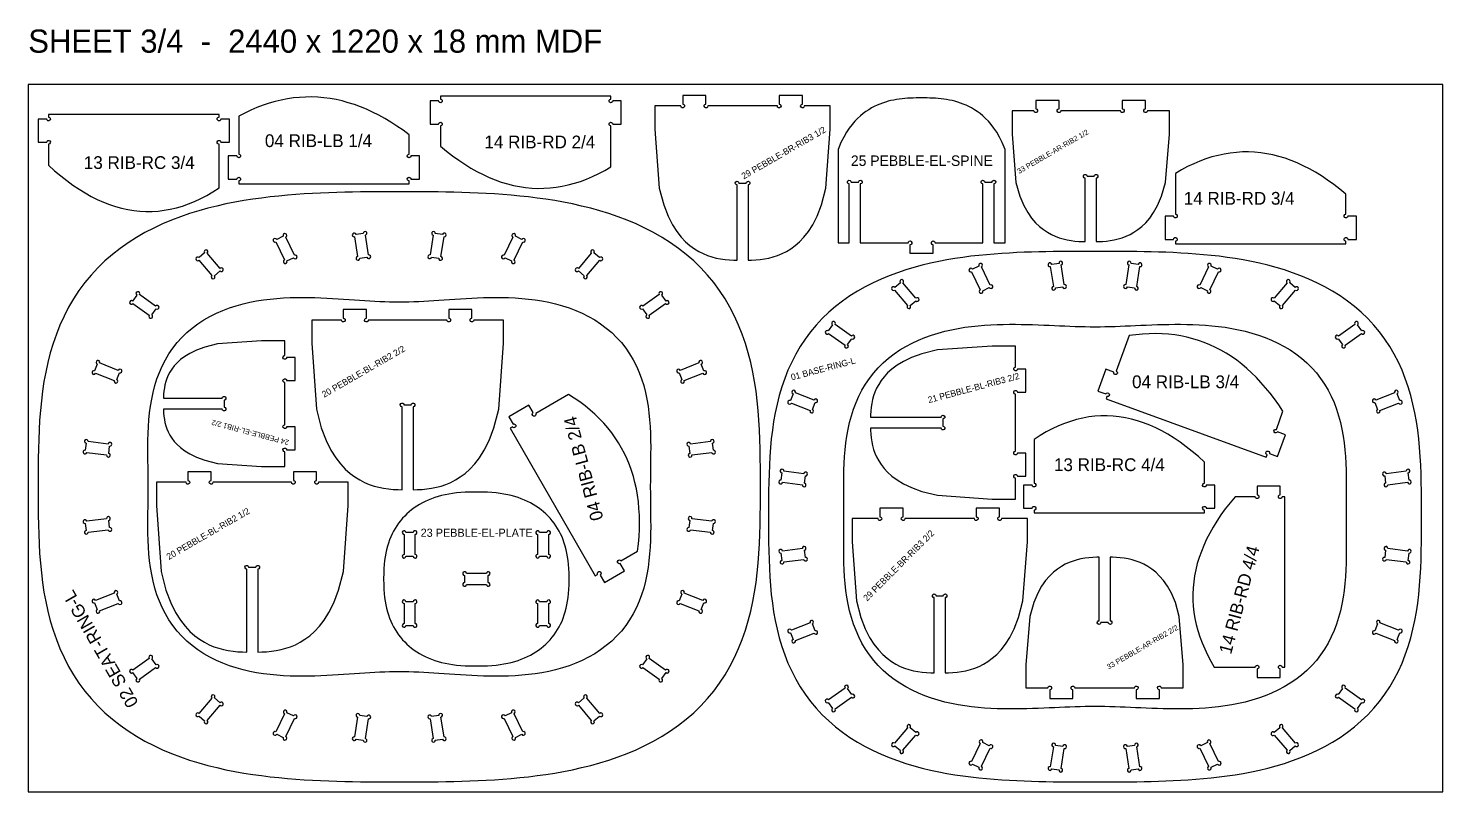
# Model space of a CAD drawing. Header units: millimetres. Extents: x 0 to 2440, y -4410 to 1317.
# Drawn here: x 0 to 2440, y -2940 to -1623 of the extents above; entities that cross this region are included whole.
import ezdxf
from ezdxf.enums import TextEntityAlignment as Align

# ---------------------------------------------------------------- set-up
doc = ezdxf.new("R2010")
doc.units = ezdxf.units.MM
for name, color, linetype in [('CUT', 1, 'Continuous'), ('ENGRAVE-LABEL', 3, 'Continuous'), ('REFERENCE-SHEET', 8, 'Continuous')]:
    doc.layers.add(name, color=color, linetype=linetype)

msp = doc.modelspace()

# ---------------------------------------------------------------- linework, layer by layer
at = {"layer": 'CUT'}
for points in [[(657, -1891), (657, -1886.2, -2.414214), (660.2, -1883), (675, -1883), (675, -1843), (660.2, -1843, -2.414214), (657, -1839.8), (657, -1806.6), (646.5, -1798.9), (636, -1791.6), (625.5, -1784.9), (615, -1778.6), (604.5, -1772.8), (594, -1767.5), (583.5, -1762.7), (573, -1758.4), (562.5, -1754.5), (552, -1751.2), (541.5, -1748.3), (531, -1746), (520.5, -1744.1), (510, -1742.7), (499.5, -1741.8), (489, -1741.4), (478.5, -1741.5), (468, -1742), (457.5, -1743.1), (447, -1744.6), (436.5, -1746.7), (426, -1749.2), (415.5, -1752.2), (405, -1755.7), (394.5, -1759.7), (384, -1764.1), (373.5, -1769.1), (363, -1774.6), (363, -1839.8, -2.414214), (359.8, -1843), (345, -1843), (345, -1883), (359.8, -1883, -2.414214), (363, -1886.2), (363, -1891)], [(711, -1740.2), (711, -1745, -2.414214), (707.8, -1748.2), (693, -1748.2), (693, -1788.2), (707.8, -1788.2, -2.414214), (711, -1791.4), (711, -1826.3), (721.5, -1834.9), (732, -1843), (742.5, -1850.5), (753, -1857.5), (763.5, -1864), (774, -1869.9), (784.5, -1875.3), (795, -1880.1), (805.5, -1884.3), (816, -1888.1), (826.5, -1891.3), (837, -1893.9), (847.5, -1896), (858, -1897.5), (868.5, -1898.5), (879, -1899), (889.5, -1898.9), (900, -1898.3), (910.5, -1897.1), (921, -1895.4), (931.5, -1893.1), (942, -1890.3), (952.5, -1887), (963, -1883.1), (973.5, -1878.6), (984, -1873.6), (994.5, -1868.1), (1005, -1862), (1005, -1791.4, -2.414214), (1008.2, -1788.2), (1023, -1788.2), (1023, -1748.2), (1008.2, -1748.2, -2.414214), (1005, -1745), (1005, -1740.2)], [(1335.4, -1738.9), (1295.4, -1738.9), (1295.4, -1753.7, -2.414214), (1292.2, -1756.9), (1172.3, -1756.9, -2.414214), (1169.1, -1753.7), (1169.1, -1738.9), (1129.1, -1738.9), (1129.1, -1753.7, -2.414214), (1125.9, -1756.9), (1081, -1756.9), (1081, -1796.9), (1088.6, -1898.5), (1096.1, -1927.4), (1103.7, -1947), (1111.2, -1961.9), (1118.8, -1973.6), (1126.4, -1983.3), (1133.9, -1991.2), (1141.5, -1997.8), (1149.1, -2003.3), (1156.6, -2007.9), (1164.2, -2011.7), (1171.7, -2014.8), (1179.3, -2017.3), (1186.9, -2019.2), (1194.4, -2020.7), (1202, -2021.8), (1209.6, -2022.5), (1217.1, -2022.9), (1222.7, -2023), (1222.7, -1893.2, -2.414214), (1225.9, -1890), (1238.5, -1890, -2.414214), (1241.7, -1893.2), (1241.7, -2023), (1247.4, -2022.9), (1254.9, -2022.5), (1262.5, -2021.8), (1270.1, -2020.7), (1277.6, -2019.2), (1285.2, -2017.3), (1292.7, -2014.8), (1300.3, -2011.7), (1307.9, -2007.9), (1315.4, -2003.3), (1323, -1997.8), (1330.6, -1991.2), (1338.1, -1983.3), (1345.7, -1973.6), (1353.2, -1961.9), (1360.8, -1947), (1368.4, -1927.4), (1375.9, -1898.5), (1383.5, -1796.9), (1383.5, -1756.9), (1338.6, -1756.9, -2.414214), (1335.4, -1753.7)], [(1517.8, -1993, -2.414214), (1521, -1996.2), (1521, -2011), (1561, -2011), (1561, -1996.2, -2.414214), (1564.2, -1993), (1646.7, -1993), (1646.7, -1891.4, -2.414214), (1649.9, -1888.2), (1662.5, -1888.2, -2.414214), (1665.7, -1891.4), (1665.7, -1993), (1685, -1993), (1685, -1831.8), (1680.2, -1820.2), (1675.4, -1810.6), (1670.6, -1802.3), (1665.8, -1795.2), (1661, -1788.9), (1656.2, -1783.3), (1651.4, -1778.4), (1646.6, -1774), (1641.8, -1770), (1637, -1766.4), (1632.2, -1763.3), (1627.4, -1760.4), (1622.6, -1757.9), (1617.8, -1755.6), (1613, -1753.5), (1608.2, -1751.8), (1603.4, -1750.2), (1598.6, -1748.8), (1593.8, -1747.6), (1589, -1746.6), (1584.2, -1745.7), (1579.4, -1745), (1574.6, -1744.4), (1569.8, -1743.9), (1565, -1743.6), (1560.2, -1743.3), (1555.4, -1743.2), (1550.6, -1743.1), (1545.8, -1743), (1541, -1743), (1536.2, -1743), (1531.4, -1743.1), (1526.6, -1743.2), (1521.8, -1743.3), (1517, -1743.6), (1512.2, -1743.9), (1507.4, -1744.4), (1502.6, -1745), (1497.8, -1745.7), (1493, -1746.6), (1488.2, -1747.6), (1483.4, -1748.8), (1478.6, -1750.2), (1473.8, -1751.8), (1469, -1753.5), (1464.2, -1755.6), (1459.4, -1757.9), (1454.6, -1760.4), (1449.8, -1763.3), (1445, -1766.4), (1440.2, -1770), (1435.4, -1774), (1430.6, -1778.4), (1425.8, -1783.3), (1421, -1788.9), (1416.2, -1795.2), (1411.4, -1802.3), (1406.6, -1810.6), (1401.8, -1820.2), (1397, -1831.8), (1397, -1993), (1416.3, -1993), (1416.3, -1891.4, -2.414214), (1419.5, -1888.2), (1432.1, -1888.2, -2.414214), (1435.3, -1891.4), (1435.3, -1993)], [(1927.3, -1747.3), (1887.3, -1747.3), (1887.3, -1762.1, -2.414214), (1884.1, -1765.3), (1781.3, -1765.3, -2.414214), (1778.1, -1762.1), (1778.1, -1747.3), (1738.1, -1747.3), (1738.1, -1762.1, -2.414214), (1734.9, -1765.3), (1697, -1765.3), (1697, -1805.3), (1703.8, -1888.7), (1710.6, -1912.5), (1717.4, -1928.6), (1724.1, -1940.8), (1730.9, -1950.5), (1737.7, -1958.4), (1744.5, -1964.9), (1751.3, -1970.3), (1758.1, -1974.9), (1764.9, -1978.6), (1771.6, -1981.8), (1778.4, -1984.3), (1785.2, -1986.3), (1792, -1987.9), (1798.8, -1989.1), (1805.6, -1990), (1812.4, -1990.6), (1819.1, -1990.9), (1823.2, -1991), (1823.2, -1881.4, -2.414214), (1826.4, -1878.2), (1839, -1878.2, -2.414214), (1842.2, -1881.4), (1842.2, -1991), (1846.3, -1990.9), (1853.1, -1990.6), (1859.8, -1990), (1866.6, -1989.1), (1873.4, -1987.9), (1880.2, -1986.3), (1887, -1984.3), (1893.8, -1981.8), (1900.6, -1978.6), (1907.3, -1974.9), (1914.1, -1970.3), (1920.9, -1964.9), (1927.7, -1958.4), (1934.5, -1950.5), (1941.3, -1940.8), (1948.1, -1928.6), (1954.8, -1912.5), (1961.6, -1888.7), (1968.4, -1805.3), (1968.4, -1765.3), (1930.5, -1765.3, -2.414214), (1927.3, -1762.1)], [(35, -1771.4), (35, -1776.2, -2.414214), (31.8, -1779.4), (17, -1779.4), (17, -1819.4), (31.8, -1819.4, -2.414214), (35, -1822.6), (35, -1859.1), (45.5, -1868.6), (56, -1877.4), (66.5, -1885.7), (77, -1893.4), (87.5, -1900.5), (98, -1907), (108.5, -1912.9), (119, -1918.2), (129.5, -1922.9), (140, -1927), (150.5, -1930.5), (161, -1933.4), (171.5, -1935.7), (182, -1937.4), (192.5, -1938.5), (203, -1939), (213.5, -1938.9), (224, -1938.2), (234.5, -1936.9), (245, -1935), (255.5, -1932.5), (266, -1929.5), (276.5, -1925.8), (287, -1921.5), (297.5, -1916.6), (308, -1911.1), (318.5, -1905), (329, -1898.4), (329, -1822.6, -2.414214), (332.2, -1819.4), (347, -1819.4), (347, -1779.4), (332.2, -1779.4, -2.414214), (329, -1776.2), (329, -1771.4)], [(2273, -1995), (2273, -1990.2, -2.414214), (2276.2, -1987), (2291, -1987), (2291, -1947), (2276.2, -1947, -2.414214), (2273, -1943.8), (2273, -1908.9), (2262.5, -1900.3), (2252, -1892.2), (2241.5, -1884.7), (2231, -1877.7), (2220.5, -1871.2), (2210, -1865.3), (2199.5, -1860), (2189, -1855.2), (2178.5, -1850.9), (2168, -1847.2), (2157.5, -1844), (2147, -1841.3), (2136.5, -1839.2), (2126, -1837.7), (2115.5, -1836.7), (2105, -1836.2), (2094.5, -1836.3), (2084, -1836.9), (2073.5, -1838.1), (2063, -1839.8), (2052.5, -1842.1), (2042, -1844.9), (2031.5, -1848.3), (2021, -1852.2), (2010.5, -1856.6), (2000, -1861.6), (1989.5, -1867.1), (1979, -1873.2), (1979, -1943.8, -2.414214), (1975.8, -1947), (1961, -1947), (1961, -1987), (1975.8, -1987, -2.414214), (1979, -1990.2), (1979, -1995)], [(584.2, -2017.5, 2.414214), (586.9, -2013.8), (581.5, -1979.6, 2.414214), (577.9, -1977), (565.4, -1978.9, 2.414214), (562.7, -1982.6), (568.1, -2016.8, 2.414214), (571.8, -2019.4)], [(708.2, -2019.4, 2.414214), (711.9, -2016.8), (717.3, -1982.6, 2.414214), (714.6, -1978.9), (702.1, -1977, 2.414214), (698.5, -1979.6), (693.1, -2013.8, 2.414214), (695.8, -2017.5)], [(457.6, -2018.7, 2.414214), (459.1, -2014.4), (444.1, -1983.2, 2.414214), (439.8, -1981.7), (428.5, -1987.2, 2.414214), (427, -1991.4), (441.9, -2022.6, 2.414214), (446.2, -2024.2)], [(833.8, -2024.2, 2.414214), (838.1, -2022.6), (853, -1991.4, 2.414214), (851.5, -1987.2), (840.2, -1981.7, 2.414214), (835.9, -1983.2), (820.9, -2014.4, 2.414214), (822.4, -2018.7)], [(330.8, -2041.6, 2.414214), (331.1, -2037.1), (308.7, -2010.8, 2.414214), (304.2, -2010.4), (294.6, -2018.6, 2.414214), (294.2, -2023.1), (316.7, -2049.5, 2.414214), (321.2, -2049.8)], [(958.8, -2049.8, 2.414214), (963.3, -2049.5), (985.8, -2023.1, 2.414214), (985.4, -2018.6), (975.8, -2010.4, 2.414214), (971.3, -2010.8), (948.9, -2037.1, 2.414214), (949.2, -2041.6)], [(1784.4, -2068.9, 2.414214), (1787.1, -2065.2), (1781.7, -2031, 2.414214), (1778.1, -2028.4), (1765.6, -2030.3, 2.414214), (1762.9, -2034), (1768.3, -2068.2, 2.414214), (1772, -2070.8)], [(1908.4, -2070.8, 2.414214), (1912.1, -2068.2), (1917.5, -2034, 2.414214), (1914.8, -2030.3), (1902.3, -2028.4, 2.414214), (1898.7, -2031), (1893.3, -2065.2, 2.414214), (1896, -2068.9)], [(1657.8, -2070.1, 2.414214), (1659.3, -2065.8), (1644.3, -2034.6, 2.414214), (1640, -2033.1), (1628.7, -2038.6, 2.414214), (1627.2, -2042.8), (1642.1, -2074, 2.414214), (1646.4, -2075.6)], [(2034, -2075.6, 2.414214), (2038.3, -2074), (2053.2, -2042.8, 2.414214), (2051.7, -2038.6), (2040.4, -2033.1, 2.414214), (2036.1, -2034.6), (2021.1, -2065.8, 2.414214), (2022.6, -2070.1)], [(1531, -2093, 2.414214), (1531.3, -2088.5), (1508.9, -2062.2, 2.414214), (1504.4, -2061.8), (1494.8, -2070, 2.414214), (1494.4, -2074.5), (1516.9, -2100.9, 2.414214), (1521.4, -2101.2)], [(2159, -2101.2, 2.414214), (2163.5, -2100.9), (2186, -2074.5, 2.414214), (2185.6, -2070), (2176, -2061.8, 2.414214), (2171.5, -2062.2), (2149.1, -2088.5, 2.414214), (2149.4, -2093)], [(220.5, -2107, 2.414214), (219.7, -2102.5), (191.6, -2082.4, 2.414214), (187.1, -2083.2), (179.8, -2093.4, 2.414214), (180.5, -2097.9), (208.7, -2118, 2.414214), (213.2, -2117.2)], [(1066.8, -2117.2, 2.414214), (1071.3, -2118), (1099.5, -2097.9, 2.414214), (1100.2, -2093.4), (1092.9, -2083.2, 2.414214), (1088.4, -2082.4), (1060.3, -2102.5, 2.414214), (1059.5, -2107)], [(765.3, -2108.2), (725.3, -2108.2), (725.3, -2123, -2.414214), (722.1, -2126.2), (586.6, -2126.2, -2.414214), (583.4, -2123), (583.4, -2108.2), (543.4, -2108.2), (543.4, -2123, -2.414214), (540.2, -2126.2), (489, -2126.2), (489, -2166.2), (497.3, -2279.8), (505.5, -2312.2), (513.8, -2334.1), (522.1, -2350.6), (530.3, -2363.8), (538.6, -2374.6), (546.9, -2383.4), (555.1, -2390.8), (563.4, -2397), (571.7, -2402.1), (580, -2406.4), (588.2, -2409.8), (596.5, -2412.6), (604.8, -2414.8), (613, -2416.4), (621.3, -2417.6), (629.6, -2418.4), (637.8, -2418.8), (644.9, -2419), (644.9, -2275.9, -2.414214), (648.1, -2272.7), (660.7, -2272.7, -2.414214), (663.9, -2275.9), (663.9, -2419), (670.9, -2418.8), (679.2, -2418.4), (687.4, -2417.6), (695.7, -2416.4), (704, -2414.8), (712.3, -2412.6), (720.5, -2409.8), (728.8, -2406.4), (737.1, -2402.1), (745.3, -2397), (753.6, -2390.8), (761.9, -2383.4), (770.1, -2374.6), (778.4, -2363.8), (786.7, -2350.6), (794.9, -2334.1), (803.2, -2312.2), (811.5, -2279.8), (819.7, -2166.2), (819.7, -2126.2), (768.5, -2126.2, -2.414214), (765.3, -2123)], [(1420.7, -2158.4, 2.414214), (1419.9, -2153.9), (1391.8, -2133.8, 2.414214), (1387.3, -2134.6), (1380, -2144.8, 2.414214), (1380.7, -2149.3), (1408.9, -2169.4, 2.414214), (1413.4, -2168.6)], [(2267, -2168.6, 2.414214), (2271.5, -2169.4), (2299.7, -2149.3, 2.414214), (2300.4, -2144.8), (2293.1, -2134.6, 2.414214), (2288.6, -2133.8), (2260.5, -2153.9, 2.414214), (2259.7, -2158.4)], [(460.5, -2350.2), (460.5, -2310.2), (445.7, -2310.2, -2.414214), (442.5, -2307), (442.5, -2234, -2.414214), (445.7, -2230.8), (460.5, -2230.8), (460.5, -2190.8), (445.7, -2190.8, -2.414214), (442.5, -2187.6), (442.5, -2162), (402.5, -2162), (326.3, -2167.4), (304.6, -2172.8), (289.9, -2178.2), (278.8, -2183.7), (270, -2189.1), (262.7, -2194.5), (256.8, -2199.9), (251.8, -2205.4), (247.7, -2210.8), (244.2, -2216.2), (241.4, -2221.6), (239.1, -2227.1), (237.2, -2232.5), (235.8, -2237.9), (234.7, -2243.4), (233.9, -2248.8), (233.3, -2254.2), (233, -2259.6), (233, -2261), (334.5, -2261, -2.414214), (337.7, -2264.2), (337.7, -2276.8, -2.414214), (334.5, -2280), (233, -2280), (233, -2281.3), (233.3, -2286.8), (233.9, -2292.2), (234.7, -2297.6), (235.8, -2303), (237.2, -2308.5), (239.1, -2313.9), (241.4, -2319.3), (244.2, -2324.7), (247.7, -2330.2), (251.8, -2335.6), (256.8, -2341), (262.7, -2346.4), (270, -2351.9), (278.8, -2357.3), (289.9, -2362.7), (304.6, -2368.1), (326.3, -2373.6), (402.5, -2379), (442.5, -2379), (442.5, -2353.4, -2.414214), (445.7, -2350.2)], [(1721, -2395.7), (1721, -2355.7), (1706.2, -2355.7, -2.414214), (1703, -2352.5), (1703, -2253.9, -2.414214), (1706.2, -2250.7), (1721, -2250.7), (1721, -2210.7), (1706.2, -2210.7, -2.414214), (1703, -2207.5), (1703, -2171.4), (1663, -2171.4), (1568.6, -2177.9), (1541.7, -2184.5), (1523.5, -2191.1), (1509.7, -2197.7), (1498.8, -2204.3), (1489.9, -2210.9), (1482.5, -2217.5), (1476.3, -2224.1), (1471.2, -2230.7), (1467, -2237.3), (1463.4, -2243.9), (1460.6, -2250.4), (1458.3, -2257), (1456.5, -2263.6), (1455.1, -2270.2), (1454.1, -2276.8), (1453.5, -2283.4), (1453.1, -2290), (1453, -2293.7), (1574.7, -2293.7, -2.414214), (1577.9, -2296.9), (1577.9, -2309.5, -2.414214), (1574.7, -2312.7), (1453, -2312.7), (1453.1, -2316.4), (1453.5, -2322.9), (1454.1, -2329.5), (1455.1, -2336.1), (1456.5, -2342.7), (1458.3, -2349.3), (1460.6, -2355.9), (1463.4, -2362.5), (1467, -2369.1), (1471.2, -2375.7), (1476.3, -2382.3), (1482.5, -2388.9), (1489.9, -2395.5), (1498.8, -2402), (1509.7, -2408.6), (1523.5, -2415.2), (1541.7, -2421.8), (1568.6, -2428.4), (1663, -2435), (1703, -2435), (1703, -2398.9, -2.414214), (1706.2, -2395.7)], [(2135.4, -2363), (2137.1, -2358.5, -2.414214), (2141.2, -2356.6), (2155.1, -2361.6), (2168.8, -2324.1), (2154.9, -2319, -2.414214), (2153, -2314.9), (2164.3, -2283.7), (2157.1, -2272.8), (2149.7, -2262.4), (2142.2, -2252.5), (2134.4, -2243), (2126.5, -2234), (2118.5, -2225.4), (2110.3, -2217.3), (2101.9, -2209.6), (2093.3, -2202.5), (2084.6, -2195.7), (2075.7, -2189.4), (2066.6, -2183.6), (2057.4, -2178.3), (2048, -2173.4), (2038.5, -2168.9), (2028.7, -2165), (2018.9, -2161.4), (2008.8, -2158.4), (1998.6, -2155.8), (1988.2, -2153.6), (1977.6, -2152), (1966.9, -2150.7), (1956, -2150), (1944.9, -2149.7), (1933.7, -2149.8), (1922.3, -2150.4), (1910.7, -2151.5), (1899, -2153), (1876.7, -2214.3, -2.414214), (1872.6, -2216.2), (1858.7, -2211.2), (1845, -2248.8), (1858.9, -2253.8, -2.414214), (1860.8, -2257.9), (1859.2, -2262.4)], [(157.1, -2217.1, 2.414214), (155.3, -2213), (123.1, -2200.3, 2.414214), (119, -2202.1), (114.4, -2213.8, 2.414214), (116.2, -2218), (148.4, -2230.7, 2.414214), (152.5, -2228.9)], [(1127.5, -2228.9, 2.414214), (1131.6, -2230.7), (1163.8, -2218, 2.414214), (1165.6, -2213.8), (1161, -2202.1, 2.414214), (1156.9, -2200.3), (1124.7, -2213, 2.414214), (1122.9, -2217.1)], [(978.1, -2567.4), (982.2, -2565, -2.414214), (986.6, -2566.2), (994, -2579), (1028.6, -2559), (1021.2, -2546.2, -2.414214), (1022.4, -2541.8), (1051.2, -2525.2), (1052.6, -2512.2), (1053.6, -2499.5), (1054.2, -2487.1), (1054.4, -2474.8), (1054.2, -2462.8), (1053.5, -2451.1), (1052.4, -2439.6), (1050.9, -2428.4), (1049, -2417.3), (1046.6, -2406.6), (1043.9, -2396.1), (1040.7, -2385.8), (1037, -2375.8), (1033, -2366), (1028.5, -2356.4), (1023.6, -2347.1), (1018.3, -2338.1), (1012.6, -2329.3), (1006.4, -2320.7), (999.8, -2312.4), (992.8, -2304.3), (985.4, -2296.5), (977.5, -2288.9), (969.3, -2281.5), (960.6, -2274.4), (951.4, -2267.6), (941.9, -2260.9), (931.9, -2254.6), (875.4, -2287.2, -2.414214), (871, -2286), (863.6, -2273.2), (829, -2293.2), (836.4, -2306, -2.414214), (835.2, -2310.4), (831.1, -2312.8)], [(1357.3, -2268.5, 2.414214), (1355.5, -2264.4), (1323.3, -2251.7, 2.414214), (1319.2, -2253.5), (1314.6, -2265.2, 2.414214), (1316.4, -2269.4), (1348.6, -2282.1, 2.414214), (1352.7, -2280.3)], [(2327.7, -2280.3, 2.414214), (2331.8, -2282.1), (2364, -2269.4, 2.414214), (2365.8, -2265.2), (2361.2, -2253.5, 2.414214), (2357.1, -2251.7), (2324.9, -2264.4, 2.414214), (2323.1, -2268.5)], [(2029, -2459), (2029, -2454.2, -2.414214), (2032.2, -2451), (2047, -2451), (2047, -2411), (2032.2, -2411, -2.414214), (2029, -2407.8), (2029, -2371.3), (2018.5, -2361.9), (2008, -2353), (1997.5, -2344.7), (1987, -2337), (1976.5, -2329.9), (1966, -2323.4), (1955.5, -2317.5), (1945, -2312.2), (1934.5, -2307.5), (1924, -2303.4), (1913.5, -2299.9), (1903, -2297), (1892.5, -2294.7), (1882, -2293), (1871.5, -2291.9), (1861, -2291.4), (1850.5, -2291.5), (1840, -2292.2), (1829.5, -2293.5), (1819, -2295.4), (1808.5, -2297.9), (1798, -2301), (1787.5, -2304.6), (1777, -2308.9), (1766.5, -2313.8), (1756, -2319.3), (1745.5, -2325.4), (1735, -2332.1), (1735, -2407.8, -2.414214), (1731.8, -2411), (1717, -2411), (1717, -2451), (1731.8, -2451, -2.414214), (1735, -2454.2), (1735, -2459)], [(140.3, -2343.7, 2.414214), (137.6, -2340.1), (103.2, -2335.8, 2.414214), (99.7, -2338.5), (98.1, -2351, 2.414214), (100.8, -2354.6), (135.1, -2359, 2.414214), (138.7, -2356.2)], [(1141.3, -2356.2, 2.414214), (1144.9, -2359), (1179.2, -2354.6, 2.414214), (1181.9, -2351), (1180.3, -2338.5, 2.414214), (1176.8, -2335.8), (1142.4, -2340.1, 2.414214), (1139.7, -2343.7)], [(497.3, -2388.2), (457.3, -2388.2), (457.3, -2403, -2.414214), (454.1, -2406.2), (318.6, -2406.2, -2.414214), (315.4, -2403), (315.4, -2388.2), (275.4, -2388.2), (275.4, -2403, -2.414214), (272.2, -2406.2), (221, -2406.2), (221, -2446.2), (229.3, -2559.8), (237.5, -2592.2), (245.8, -2614.1), (254.1, -2630.6), (262.3, -2643.8), (270.6, -2654.6), (278.9, -2663.4), (287.1, -2670.8), (295.4, -2677), (303.7, -2682.1), (312, -2686.4), (320.2, -2689.8), (328.5, -2692.6), (336.8, -2694.8), (345, -2696.4), (353.3, -2697.6), (361.6, -2698.4), (369.8, -2698.8), (376.9, -2699), (376.9, -2555.9, -2.414214), (380.1, -2552.7), (392.7, -2552.7, -2.414214), (395.9, -2555.9), (395.9, -2699), (402.9, -2698.8), (411.2, -2698.4), (419.4, -2697.6), (427.7, -2696.4), (436, -2694.8), (444.3, -2692.6), (452.5, -2689.8), (460.8, -2686.4), (469.1, -2682.1), (477.3, -2677), (485.6, -2670.8), (493.9, -2663.4), (502.1, -2654.6), (510.4, -2643.8), (518.7, -2630.6), (526.9, -2614.1), (535.2, -2592.2), (543.5, -2559.8), (551.7, -2446.2), (551.7, -2406.2), (500.5, -2406.2, -2.414214), (497.3, -2403)], [(1340.5, -2395.1, 2.414214), (1337.8, -2391.5), (1303.4, -2387.2, 2.414214), (1299.9, -2389.9), (1298.3, -2402.4, 2.414214), (1301, -2406), (1335.3, -2410.4, 2.414214), (1338.9, -2407.6)], [(2341.5, -2407.6, 2.414214), (2345.1, -2410.4), (2379.4, -2406, 2.414214), (2382.1, -2402.4), (2380.5, -2389.9, 2.414214), (2377, -2387.2), (2342.6, -2391.5, 2.414214), (2339.9, -2395.1)], [(2167.8, -2431), (2163, -2431, -2.414214), (2159.8, -2427.8), (2159.8, -2413), (2119.8, -2413), (2119.8, -2427.8, -2.414214), (2116.6, -2431), (2081.7, -2431), (2073.1, -2441.5), (2065, -2452), (2057.5, -2462.5), (2050.5, -2473), (2044, -2483.5), (2038.1, -2494), (2032.7, -2504.5), (2027.9, -2515), (2023.7, -2525.5), (2019.9, -2536), (2016.7, -2546.5), (2014.1, -2557), (2012, -2567.5), (2010.5, -2578), (2009.5, -2588.5), (2009, -2599), (2009.1, -2609.5), (2009.7, -2620), (2010.9, -2630.5), (2012.6, -2641), (2014.9, -2651.5), (2017.7, -2662), (2021, -2672.5), (2024.9, -2683), (2029.4, -2693.5), (2034.4, -2704), (2039.9, -2714.5), (2046, -2725), (2116.6, -2725, -2.414214), (2119.8, -2728.2), (2119.8, -2743), (2159.8, -2743), (2159.8, -2728.2, -2.414214), (2163, -2725), (2167.8, -2725)], [(1675.4, -2450.9), (1635.4, -2450.9), (1635.4, -2465.7, -2.414214), (1632.2, -2468.9), (1512.3, -2468.9, -2.414214), (1509.1, -2465.7), (1509.1, -2450.9), (1469.1, -2450.9), (1469.1, -2465.7, -2.414214), (1465.9, -2468.9), (1421, -2468.9), (1421, -2508.9), (1428.6, -2610.5), (1436.1, -2639.4), (1443.7, -2659), (1451.2, -2673.9), (1458.8, -2685.6), (1466.4, -2695.3), (1473.9, -2703.2), (1481.5, -2709.8), (1489.1, -2715.3), (1496.6, -2719.9), (1504.2, -2723.7), (1511.7, -2726.8), (1519.3, -2729.3), (1526.9, -2731.2), (1534.4, -2732.7), (1542, -2733.8), (1549.6, -2734.5), (1557.1, -2734.9), (1562.7, -2735), (1562.7, -2605.2, -2.414214), (1565.9, -2602), (1578.5, -2602, -2.414214), (1581.7, -2605.2), (1581.7, -2735), (1587.4, -2734.9), (1594.9, -2734.5), (1602.5, -2733.8), (1610.1, -2732.7), (1617.6, -2731.2), (1625.2, -2729.3), (1632.7, -2726.8), (1640.3, -2723.7), (1647.9, -2719.9), (1655.4, -2715.3), (1663, -2709.8), (1670.6, -2703.2), (1678.1, -2695.3), (1685.7, -2685.6), (1693.2, -2673.9), (1700.8, -2659), (1708.4, -2639.4), (1715.9, -2610.5), (1723.5, -2508.9), (1723.5, -2468.9), (1678.6, -2468.9, -2.414214), (1675.4, -2465.7)], [(138.7, -2471.8, 2.414214), (135.1, -2469), (100.8, -2473.4, 2.414214), (98.1, -2477), (99.7, -2489.5, 2.414214), (103.2, -2492.2), (137.6, -2487.9, 2.414214), (140.3, -2484.3)], [(1139.7, -2484.3, 2.414214), (1142.4, -2487.9), (1176.8, -2492.2, 2.414214), (1180.3, -2489.5), (1181.9, -2477, 2.414214), (1179.2, -2473.4), (1144.9, -2469, 2.414214), (1141.3, -2471.8)], [(651.5, -2492.8, 2.414214), (648.3, -2496), (648.3, -2530.6, 2.414214), (651.5, -2533.8), (664.1, -2533.8, 2.414214), (667.3, -2530.6), (667.3, -2496, 2.414214), (664.1, -2492.8)], [(881.9, -2492.8, 2.414214), (878.7, -2496), (878.7, -2530.6, 2.414214), (881.9, -2533.8), (894.5, -2533.8, 2.414214), (897.7, -2530.6), (897.7, -2496, 2.414214), (894.5, -2492.8)], [(1338.9, -2523.2, 2.414214), (1335.3, -2520.4), (1301, -2524.8, 2.414214), (1298.3, -2528.4), (1299.9, -2540.9, 2.414214), (1303.4, -2543.6), (1337.8, -2539.3, 2.414214), (1340.5, -2535.7)], [(1762.1, -2779), (1802.1, -2779), (1802.1, -2764.2, -2.414214), (1805.3, -2761), (1908.1, -2761, -2.414214), (1911.3, -2764.2), (1911.3, -2779), (1951.3, -2779), (1951.3, -2764.2, -2.414214), (1954.5, -2761), (1992.4, -2761), (1992.4, -2721), (1985.6, -2637.5), (1978.8, -2613.7), (1972.1, -2597.6), (1965.3, -2585.5), (1958.5, -2575.8), (1951.7, -2567.9), (1944.9, -2561.4), (1938.1, -2555.9), (1931.3, -2551.4), (1924.6, -2547.6), (1917.8, -2544.5), (1911, -2542), (1904.2, -2539.9), (1897.4, -2538.3), (1890.6, -2537.1), (1883.8, -2536.3), (1877.1, -2535.7), (1870.3, -2535.4), (1866.2, -2535.3), (1866.2, -2644.9, -2.414214), (1863, -2648.1), (1850.4, -2648.1, -2.414214), (1847.2, -2644.9), (1847.2, -2535.3), (1843.1, -2535.4), (1836.4, -2535.7), (1829.6, -2536.3), (1822.8, -2537.1), (1816, -2538.3), (1809.2, -2539.9), (1802.4, -2542), (1795.6, -2544.5), (1788.9, -2547.6), (1782.1, -2551.4), (1775.3, -2555.9), (1768.5, -2561.4), (1761.7, -2567.9), (1754.9, -2575.8), (1748.1, -2585.5), (1741.4, -2597.6), (1734.6, -2613.7), (1727.8, -2637.5), (1721, -2721), (1721, -2761), (1758.9, -2761, -2.414214), (1762.1, -2764.2)], [(2339.9, -2535.7, 2.414214), (2342.6, -2539.3), (2377, -2543.6, 2.414214), (2380.5, -2540.9), (2382.1, -2528.4, 2.414214), (2379.4, -2524.8), (2345.1, -2520.4, 2.414214), (2341.5, -2523.2)], [(793.5, -2566.7, 2.414214), (790.3, -2563.5), (755.7, -2563.5, 2.414214), (752.5, -2566.7), (752.5, -2579.3, 2.414214), (755.7, -2582.5), (790.3, -2582.5, 2.414214), (793.5, -2579.3)], [(152.5, -2599.1, 2.414214), (148.4, -2597.3), (116.2, -2610, 2.414214), (114.4, -2614.2), (119, -2625.9, 2.414214), (123.1, -2627.7), (155.3, -2615, 2.414214), (157.1, -2610.9)], [(651.5, -2612.2, 2.414214), (648.3, -2615.4), (648.3, -2650, 2.414214), (651.5, -2653.2), (664.1, -2653.2, 2.414214), (667.3, -2650), (667.3, -2615.4, 2.414214), (664.1, -2612.2)], [(881.9, -2612.2, 2.414214), (878.7, -2615.4), (878.7, -2650, 2.414214), (881.9, -2653.2), (894.5, -2653.2, 2.414214), (897.7, -2650), (897.7, -2615.4, 2.414214), (894.5, -2612.2)], [(1122.9, -2610.9, 2.414214), (1124.7, -2615), (1156.9, -2627.7, 2.414214), (1161, -2625.9), (1165.6, -2614.2, 2.414214), (1163.8, -2610), (1131.6, -2597.3, 2.414214), (1127.5, -2599.1)], [(1352.7, -2650.5, 2.414214), (1348.6, -2648.7), (1316.4, -2661.4, 2.414214), (1314.6, -2665.6), (1319.2, -2677.3, 2.414214), (1323.3, -2679.1), (1355.5, -2666.4, 2.414214), (1357.3, -2662.3)], [(2323.1, -2662.3, 2.414214), (2324.9, -2666.4), (2357.1, -2679.1, 2.414214), (2361.2, -2677.3), (2365.8, -2665.6, 2.414214), (2364, -2661.4), (2331.8, -2648.7, 2.414214), (2327.7, -2650.5)], [(213.2, -2710.8, 2.414214), (208.7, -2710), (180.5, -2730.1, 2.414214), (179.8, -2734.6), (187.1, -2744.8, 2.414214), (191.6, -2745.6), (219.7, -2725.5, 2.414214), (220.5, -2721)], [(1059.5, -2721, 2.414214), (1060.3, -2725.5), (1088.4, -2745.6, 2.414214), (1092.9, -2744.8), (1100.2, -2734.6, 2.414214), (1099.5, -2730.1), (1071.3, -2710, 2.414214), (1066.8, -2710.8)], [(1413.4, -2762.2, 2.414214), (1408.9, -2761.4), (1380.7, -2781.5, 2.414214), (1380, -2786), (1387.3, -2796.2, 2.414214), (1391.8, -2797), (1419.9, -2776.9, 2.414214), (1420.7, -2772.4)], [(2259.7, -2772.4, 2.414214), (2260.5, -2776.9), (2288.6, -2797, 2.414214), (2293.1, -2796.2), (2300.4, -2786, 2.414214), (2299.7, -2781.5), (2271.5, -2761.4, 2.414214), (2267, -2762.2)], [(321.2, -2778.2, 2.414214), (316.7, -2778.5), (294.2, -2804.9, 2.414214), (294.6, -2809.4), (304.2, -2817.6, 2.414214), (308.7, -2817.2), (331.1, -2790.9, 2.414214), (330.8, -2786.4)], [(949.2, -2786.4, 2.414214), (948.9, -2790.9), (971.3, -2817.2, 2.414214), (975.8, -2817.6), (985.4, -2809.4, 2.414214), (985.8, -2804.9), (963.3, -2778.5, 2.414214), (958.8, -2778.2)], [(446.2, -2803.8, 2.414214), (441.9, -2805.4), (427, -2836.6, 2.414214), (428.5, -2840.8), (439.8, -2846.3, 2.414214), (444.1, -2844.8), (459.1, -2813.6, 2.414214), (457.6, -2809.3)], [(571.8, -2808.6, 2.414214), (568.1, -2811.2), (562.7, -2845.4, 2.414214), (565.4, -2849.1), (577.9, -2851, 2.414214), (581.5, -2848.4), (586.9, -2814.2, 2.414214), (584.2, -2810.5)], [(695.8, -2810.5, 2.414214), (693.1, -2814.2), (698.5, -2848.4, 2.414214), (702.1, -2851), (714.6, -2849.1, 2.414214), (717.3, -2845.4), (711.9, -2811.2, 2.414214), (708.2, -2808.6)], [(822.4, -2809.3, 2.414214), (820.9, -2813.6), (835.9, -2844.8, 2.414214), (840.2, -2846.3), (851.5, -2840.8, 2.414214), (853, -2836.6), (838.1, -2805.4, 2.414214), (833.8, -2803.8)], [(1521.4, -2829.6, 2.414214), (1516.9, -2829.9), (1494.4, -2856.3, 2.414214), (1494.8, -2860.8), (1504.4, -2869, 2.414214), (1508.9, -2868.6), (1531.3, -2842.3, 2.414214), (1531, -2837.8)], [(2149.4, -2837.8, 2.414214), (2149.1, -2842.3), (2171.5, -2868.6, 2.414214), (2176, -2869), (2185.6, -2860.8, 2.414214), (2186, -2856.3), (2163.5, -2829.9, 2.414214), (2159, -2829.6)], [(1646.4, -2855.2, 2.414214), (1642.1, -2856.8), (1627.2, -2888, 2.414214), (1628.7, -2892.2), (1640, -2897.7, 2.414214), (1644.3, -2896.2), (1659.3, -2865, 2.414214), (1657.8, -2860.7)], [(2022.6, -2860.7, 2.414214), (2021.1, -2865), (2036.1, -2896.2, 2.414214), (2040.4, -2897.7), (2051.7, -2892.2, 2.414214), (2053.2, -2888), (2038.3, -2856.8, 2.414214), (2034, -2855.2)], [(1772, -2860, 2.414214), (1768.3, -2862.6), (1762.9, -2896.8, 2.414214), (1765.6, -2900.5), (1778.1, -2902.4, 2.414214), (1781.7, -2899.8), (1787.1, -2865.6, 2.414214), (1784.4, -2861.9)], [(1896, -2861.9, 2.414214), (1893.3, -2865.6), (1898.7, -2899.8, 2.414214), (1902.3, -2902.4), (1914.8, -2900.5, 2.414214), (1917.5, -2896.8), (1912.1, -2862.6, 2.414214), (1908.4, -2860)]]:
    msp.add_lwpolyline(points, format="xyb", close=True, dxfattribs=at)
for points in [[(1263, -2414), (1263, -2397.7), (1262.9, -2381.4), (1262.8, -2365), (1262.5, -2348.6), (1262, -2332.1), (1261.3, -2315.6), (1260.4, -2299), (1259.1, -2282.4), (1257.4, -2265.8), (1255.4, -2249.1), (1252.9, -2232.5), (1249.8, -2215.9), (1246.2, -2199.3), (1242, -2182.9), (1237.2, -2166.6), (1231.6, -2150.6), (1225.3, -2134.8), (1218.3, -2119.3), (1210.5, -2104.2), (1201.9, -2089.6), (1192.6, -2075.4), (1182.5, -2061.7), (1171.6, -2048.6), (1160.1, -2036.1), (1147.9, -2024.3), (1135, -2013.1), (1121.6, -2002.6), (1107.8, -1992.8), (1093.4, -1983.7), (1078.7, -1975.3), (1063.7, -1967.5), (1048.4, -1960.4), (1033, -1953.9), (1017.4, -1947.9), (1001.7, -1942.6), (986, -1937.7), (970.3, -1933.4), (954.6, -1929.5), (939, -1926), (923.5, -1922.9), (908.1, -1920.2), (892.8, -1917.8), (877.7, -1915.7), (862.7, -1913.9), (847.8, -1912.3), (833.1, -1910.9), (818.6, -1909.7), (804.2, -1908.7), (789.9, -1907.9), (775.8, -1907.2), (761.8, -1906.6), (747.9, -1906.2), (734.2, -1905.8), (720.5, -1905.5), (707, -1905.3), (693.5, -1905.2), (680.1, -1905.1), (666.7, -1905), (653.3, -1905), (640, -1905), (626.7, -1905), (613.3, -1905), (599.9, -1905.1), (586.5, -1905.2), (573, -1905.3), (559.5, -1905.5), (545.8, -1905.8), (532.1, -1906.2), (518.2, -1906.6), (504.2, -1907.2), (490.1, -1907.9), (475.8, -1908.7), (461.4, -1909.7), (446.9, -1910.9), (432.2, -1912.3), (417.3, -1913.9), (402.3, -1915.7), (387.2, -1917.8), (371.9, -1920.2), (356.5, -1922.9), (341, -1926), (325.4, -1929.5), (309.7, -1933.4), (294, -1937.7), (278.3, -1942.6), (262.6, -1947.9), (247, -1953.9), (231.6, -1960.4), (216.3, -1967.5), (201.3, -1975.3), (186.6, -1983.7), (172.2, -1992.8), (158.4, -2002.6), (145, -2013.1), (132.1, -2024.3), (119.9, -2036.1), (108.4, -2048.6), (97.5, -2061.7), (87.4, -2075.4), (78.1, -2089.6), (69.5, -2104.2), (61.7, -2119.3), (54.7, -2134.8), (48.4, -2150.6), (42.8, -2166.6), (38, -2182.9), (33.8, -2199.3), (30.2, -2215.9), (27.1, -2232.5), (24.6, -2249.1), (22.6, -2265.8), (20.9, -2282.4), (19.6, -2299), (18.7, -2315.6), (18, -2332.1), (17.5, -2348.6), (17.2, -2365), (17.1, -2381.4), (17, -2397.7), (17, -2414), (17, -2430.3), (17.1, -2446.6), (17.2, -2463), (17.5, -2479.4), (18, -2495.9), (18.7, -2512.4), (19.6, -2529), (20.9, -2545.6), (22.6, -2562.2), (24.6, -2578.9), (27.1, -2595.5), (30.2, -2612.1), (33.8, -2628.7), (38, -2645.1), (42.8, -2661.4), (48.4, -2677.4), (54.7, -2693.2), (61.7, -2708.7), (69.5, -2723.8), (78.1, -2738.4), (87.4, -2752.6), (97.5, -2766.3), (108.4, -2779.4), (119.9, -2791.9), (132.1, -2803.7), (145, -2814.9), (158.4, -2825.4), (172.2, -2835.2), (186.6, -2844.3), (201.3, -2852.7), (216.3, -2860.5), (231.6, -2867.6), (247, -2874.1), (262.6, -2880.1), (278.3, -2885.4), (294, -2890.3), (309.7, -2894.6), (325.4, -2898.5), (341, -2902), (356.5, -2905.1), (371.9, -2907.8), (387.2, -2910.2), (402.3, -2912.3), (417.3, -2914.1), (432.2, -2915.7), (446.9, -2917.1), (461.4, -2918.3), (475.8, -2919.3), (490.1, -2920.1), (504.2, -2920.8), (518.2, -2921.4), (532.1, -2921.8), (545.8, -2922.2), (559.5, -2922.5), (573, -2922.7), (586.5, -2922.8), (599.9, -2922.9), (613.3, -2923), (626.7, -2923), (640, -2923), (653.3, -2923), (666.7, -2923), (680.1, -2922.9), (693.5, -2922.8), (707, -2922.7), (720.5, -2922.5), (734.2, -2922.2), (747.9, -2921.8), (761.8, -2921.4), (775.8, -2920.8), (789.9, -2920.1), (804.2, -2919.3), (818.6, -2918.3), (833.1, -2917.1), (847.8, -2915.7), (862.7, -2914.1), (877.7, -2912.3), (892.8, -2910.2), (908.1, -2907.8), (923.5, -2905.1), (939, -2902), (954.6, -2898.5), (970.3, -2894.6), (986, -2890.3), (1001.7, -2885.4), (1017.4, -2880.1), (1033, -2874.1), (1048.4, -2867.6), (1063.7, -2860.5), (1078.7, -2852.7), (1093.4, -2844.3), (1107.8, -2835.2), (1121.6, -2825.4), (1135, -2814.9), (1147.9, -2803.7), (1160.1, -2791.9), (1171.6, -2779.4), (1182.5, -2766.3), (1192.6, -2752.6), (1201.9, -2738.4), (1210.5, -2723.8), (1218.3, -2708.7), (1225.3, -2693.2), (1231.6, -2677.4), (1237.2, -2661.4), (1242, -2645.1), (1246.2, -2628.7), (1249.8, -2612.1), (1252.9, -2595.5), (1255.4, -2578.9), (1257.4, -2562.2), (1259.1, -2545.6), (1260.4, -2529), (1261.3, -2512.4), (1262, -2495.9), (1262.5, -2479.4), (1262.8, -2463), (1262.9, -2446.6), (1263, -2430.3)], [(2403.4, -2465.4), (2403.4, -2450.7), (2403.3, -2435.9), (2403.2, -2421.1), (2403, -2406.2), (2402.6, -2391.4), (2402, -2376.4), (2401.2, -2361.4), (2400.1, -2346.4), (2398.6, -2331.3), (2396.8, -2316.3), (2394.6, -2301.2), (2391.9, -2286.1), (2388.7, -2271.2), (2384.9, -2256.3), (2380.5, -2241.6), (2375.5, -2227.1), (2369.9, -2212.8), (2363.5, -2198.8), (2356.4, -2185.1), (2348.7, -2171.8), (2340.2, -2159), (2331, -2146.6), (2321.2, -2134.8), (2310.7, -2123.6), (2299.6, -2112.9), (2288, -2102.8), (2275.8, -2093.4), (2263.2, -2084.6), (2250.1, -2076.4), (2236.8, -2068.8), (2223.1, -2061.9), (2209.3, -2055.5), (2195.2, -2049.7), (2181.1, -2044.5), (2166.8, -2039.7), (2152.6, -2035.5), (2138.3, -2031.6), (2124.1, -2028.2), (2109.9, -2025.2), (2095.9, -2022.5), (2081.9, -2020.2), (2068.1, -2018.1), (2054.4, -2016.3), (2040.8, -2014.8), (2027.4, -2013.5), (2014.1, -2012.3), (2001, -2011.4), (1988, -2010.6), (1975.1, -2009.9), (1962.4, -2009.4), (1949.8, -2008.9), (1937.3, -2008.6), (1924.9, -2008.3), (1912.6, -2008.1), (1900.4, -2008), (1888.3, -2007.9), (1876.2, -2007.8), (1864.2, -2007.8), (1852.2, -2007.8), (1840.2, -2007.8), (1828.2, -2007.8), (1816.2, -2007.8), (1804.2, -2007.8), (1792.1, -2007.9), (1780, -2008), (1767.8, -2008.1), (1755.5, -2008.3), (1743.1, -2008.6), (1730.6, -2008.9), (1718, -2009.4), (1705.3, -2009.9), (1692.4, -2010.6), (1679.4, -2011.4), (1666.3, -2012.3), (1653, -2013.5), (1639.6, -2014.8), (1626, -2016.3), (1612.3, -2018.1), (1598.5, -2020.2), (1584.5, -2022.5), (1570.5, -2025.2), (1556.3, -2028.2), (1542.1, -2031.6), (1527.8, -2035.5), (1513.6, -2039.7), (1499.3, -2044.5), (1485.2, -2049.7), (1471.1, -2055.5), (1457.3, -2061.9), (1443.6, -2068.8), (1430.3, -2076.4), (1417.2, -2084.6), (1404.6, -2093.4), (1392.4, -2102.8), (1380.8, -2112.9), (1369.7, -2123.6), (1359.2, -2134.8), (1349.4, -2146.6), (1340.2, -2159), (1331.7, -2171.8), (1324, -2185.1), (1316.9, -2198.8), (1310.5, -2212.8), (1304.9, -2227.1), (1299.9, -2241.6), (1295.5, -2256.3), (1291.7, -2271.2), (1288.5, -2286.1), (1285.8, -2301.2), (1283.6, -2316.3), (1281.8, -2331.3), (1280.3, -2346.4), (1279.2, -2361.4), (1278.4, -2376.4), (1277.8, -2391.4), (1277.4, -2406.2), (1277.2, -2421.1), (1277.1, -2435.9), (1277, -2450.7), (1277, -2465.4), (1277, -2480.1), (1277.1, -2494.9), (1277.2, -2509.7), (1277.4, -2524.6), (1277.8, -2539.4), (1278.4, -2554.4), (1279.2, -2569.4), (1280.3, -2584.4), (1281.8, -2599.5), (1283.6, -2614.5), (1285.8, -2629.6), (1288.5, -2644.7), (1291.7, -2659.6), (1295.5, -2674.5), (1299.9, -2689.2), (1304.9, -2703.7), (1310.5, -2718), (1316.9, -2732), (1324, -2745.7), (1331.7, -2759), (1340.2, -2771.8), (1349.4, -2784.2), (1359.2, -2796), (1369.7, -2807.2), (1380.8, -2817.9), (1392.4, -2828), (1404.6, -2837.4), (1417.2, -2846.2), (1430.3, -2854.4), (1443.6, -2862), (1457.3, -2868.9), (1471.1, -2875.3), (1485.2, -2881.1), (1499.3, -2886.3), (1513.6, -2891.1), (1527.8, -2895.3), (1542.1, -2899.2), (1556.3, -2902.6), (1570.5, -2905.6), (1584.5, -2908.3), (1598.5, -2910.6), (1612.3, -2912.7), (1626, -2914.5), (1639.6, -2916), (1653, -2917.3), (1666.3, -2918.5), (1679.4, -2919.4), (1692.4, -2920.2), (1705.3, -2920.9), (1718, -2921.4), (1730.6, -2921.9), (1743.1, -2922.2), (1755.5, -2922.5), (1767.8, -2922.7), (1780, -2922.8), (1792.1, -2922.9), (1804.2, -2923), (1816.2, -2923), (1828.2, -2923), (1840.2, -2923), (1852.2, -2923), (1864.2, -2923), (1876.2, -2923), (1888.3, -2922.9), (1900.4, -2922.8), (1912.6, -2922.7), (1924.9, -2922.5), (1937.3, -2922.2), (1949.8, -2921.9), (1962.4, -2921.4), (1975.1, -2920.9), (1988, -2920.2), (2001, -2919.4), (2014.1, -2918.5), (2027.4, -2917.3), (2040.8, -2916), (2054.4, -2914.5), (2068.1, -2912.7), (2081.9, -2910.6), (2095.9, -2908.3), (2109.9, -2905.6), (2124.1, -2902.6), (2138.3, -2899.2), (2152.6, -2895.3), (2166.8, -2891.1), (2181.1, -2886.3), (2195.2, -2881.1), (2209.3, -2875.3), (2223.1, -2868.9), (2236.8, -2862), (2250.1, -2854.4), (2263.2, -2846.2), (2275.8, -2837.4), (2288, -2828), (2299.6, -2817.9), (2310.7, -2807.2), (2321.2, -2796), (2331, -2784.2), (2340.2, -2771.8), (2348.7, -2759), (2356.4, -2745.7), (2363.5, -2732), (2369.9, -2718), (2375.5, -2703.7), (2380.5, -2689.2), (2384.9, -2674.5), (2388.7, -2659.6), (2391.9, -2644.7), (2394.6, -2629.6), (2396.8, -2614.5), (2398.6, -2599.5), (2400.1, -2584.4), (2401.2, -2569.4), (2402, -2554.4), (2402.6, -2539.4), (2403, -2524.6), (2403.2, -2509.7), (2403.3, -2494.9), (2403.4, -2480.1)], [(1073.1, -2425.3), (1073.2, -2436.7), (1073.4, -2448.1), (1073.5, -2459.6), (1073.6, -2471.1), (1073.7, -2482.7), (1073.5, -2494.4), (1073.2, -2506.1), (1072.7, -2517.9), (1071.9, -2529.7), (1070.7, -2541.6), (1069.1, -2553.4), (1067.1, -2565.3), (1064.6, -2577), (1061.6, -2588.6), (1058, -2600.1), (1053.8, -2611.4), (1049, -2622.4), (1043.5, -2633.1), (1037.4, -2643.4), (1030.6, -2653.3), (1023.1, -2662.8), (1015, -2671.8), (1006.4, -2680.2), (997.1, -2688), (987.4, -2695.3), (977.2, -2702), (966.6, -2708), (955.6, -2713.5), (944.4, -2718.4), (932.9, -2722.7), (921.3, -2726.4), (909.6, -2729.7), (897.8, -2732.4), (886.1, -2734.7), (874.4, -2736.6), (862.7, -2738), (851.2, -2739.2), (839.8, -2740), (828.5, -2740.5), (817.5, -2740.8), (806.6, -2740.9), (795.9, -2740.8), (785.4, -2740.6), (775.1, -2740.2), (765, -2739.7), (755.2, -2739.2), (745.5, -2738.6), (736, -2737.9), (726.6, -2737.3), (717.5, -2736.6), (708.4, -2736), (699.6, -2735.4), (690.8, -2734.8), (682.2, -2734.3), (673.6, -2733.9), (665.1, -2733.5), (656.7, -2733.2), (648.4, -2733.1), (640, -2733), (631.6, -2733.1), (623.3, -2733.2), (614.9, -2733.5), (606.4, -2733.9), (597.8, -2734.3), (589.2, -2734.8), (580.4, -2735.4), (571.6, -2736), (562.5, -2736.6), (553.4, -2737.3), (544, -2737.9), (534.5, -2738.6), (524.8, -2739.2), (515, -2739.7), (504.9, -2740.2), (494.6, -2740.6), (484.1, -2740.8), (473.4, -2740.9), (462.5, -2740.8), (451.5, -2740.5), (440.2, -2740), (428.8, -2739.2), (417.3, -2738), (405.6, -2736.6), (393.9, -2734.7), (382.2, -2732.4), (370.4, -2729.7), (358.7, -2726.4), (347.1, -2722.7), (335.6, -2718.4), (324.4, -2713.5), (313.4, -2708), (302.8, -2702), (292.6, -2695.3), (282.9, -2688), (273.6, -2680.2), (265, -2671.8), (256.9, -2662.8), (249.4, -2653.3), (242.6, -2643.4), (236.5, -2633.1), (231, -2622.4), (226.2, -2611.4), (222, -2600.1), (218.4, -2588.6), (215.4, -2577), (212.9, -2565.3), (210.9, -2553.4), (209.3, -2541.6), (208.1, -2529.7), (207.3, -2517.9), (206.8, -2506.1), (206.5, -2494.4), (206.3, -2482.7), (206.4, -2471.1), (206.5, -2459.6), (206.6, -2448.1), (206.8, -2436.7), (206.9, -2425.3), (207, -2414), (206.9, -2402.7), (206.8, -2391.3), (206.6, -2379.9), (206.5, -2368.4), (206.4, -2356.9), (206.3, -2345.3), (206.5, -2333.6), (206.8, -2321.9), (207.3, -2310.1), (208.1, -2298.3), (209.3, -2286.4), (210.9, -2274.6), (212.9, -2262.7), (215.4, -2251), (218.4, -2239.4), (222, -2227.9), (226.2, -2216.6), (231, -2205.6), (236.5, -2194.9), (242.6, -2184.6), (249.4, -2174.7), (256.9, -2165.2), (265, -2156.2), (273.6, -2147.8), (282.9, -2140), (292.6, -2132.7), (302.8, -2126), (313.4, -2120), (324.4, -2114.5), (335.6, -2109.6), (347.1, -2105.3), (358.7, -2101.6), (370.4, -2098.3), (382.2, -2095.6), (393.9, -2093.3), (405.6, -2091.4), (417.3, -2090), (428.8, -2088.8), (440.2, -2088), (451.5, -2087.5), (462.5, -2087.2), (473.4, -2087.1), (484.1, -2087.2), (494.6, -2087.4), (504.9, -2087.8), (515, -2088.3), (524.8, -2088.8), (534.5, -2089.4), (544, -2090.1), (553.4, -2090.7), (562.5, -2091.4), (571.6, -2092), (580.4, -2092.6), (589.2, -2093.2), (597.8, -2093.7), (606.4, -2094.1), (614.9, -2094.5), (623.3, -2094.8), (631.6, -2094.9), (640, -2095), (648.4, -2094.9), (656.7, -2094.8), (665.1, -2094.5), (673.6, -2094.1), (682.2, -2093.7), (690.8, -2093.2), (699.6, -2092.6), (708.4, -2092), (717.5, -2091.4), (726.6, -2090.7), (736, -2090.1), (745.5, -2089.4), (755.2, -2088.8), (765, -2088.3), (775.1, -2087.8), (785.4, -2087.4), (795.9, -2087.2), (806.6, -2087.1), (817.5, -2087.2), (828.5, -2087.5), (839.8, -2088), (851.2, -2088.8), (862.7, -2090), (874.4, -2091.4), (886.1, -2093.3), (897.8, -2095.6), (909.6, -2098.3), (921.3, -2101.6), (932.9, -2105.3), (944.4, -2109.6), (955.6, -2114.5), (966.6, -2120), (977.2, -2126), (987.4, -2132.7), (997.1, -2140), (1006.4, -2147.8), (1015, -2156.2), (1023.1, -2165.2), (1030.6, -2174.7), (1037.4, -2184.6), (1043.5, -2194.9), (1049, -2205.6), (1053.8, -2216.6), (1058, -2227.9), (1061.6, -2239.4), (1064.6, -2251), (1067.1, -2262.7), (1069.1, -2274.6), (1070.7, -2286.4), (1071.9, -2298.3), (1072.7, -2310.1), (1073.2, -2321.9), (1073.5, -2333.6), (1073.7, -2345.3), (1073.6, -2356.9), (1073.5, -2368.4), (1073.4, -2379.9), (1073.2, -2391.3), (1073.1, -2402.7), (1073, -2414)], [(2273.4, -2476.7), (2273.5, -2488.1), (2273.6, -2499.5), (2273.7, -2511), (2273.7, -2522.5), (2273.6, -2534), (2273.4, -2545.7), (2272.9, -2557.4), (2272.2, -2569.1), (2271.3, -2580.9), (2269.9, -2592.7), (2268.2, -2604.5), (2266.1, -2616.2), (2263.5, -2627.9), (2260.4, -2639.5), (2256.8, -2650.9), (2252.5, -2662.1), (2247.7, -2673), (2242.2, -2683.7), (2236.1, -2694), (2229.4, -2703.9), (2222, -2713.4), (2214.1, -2722.4), (2205.5, -2730.8), (2196.5, -2738.8), (2186.9, -2746.2), (2176.9, -2753), (2166.6, -2759.2), (2155.8, -2764.9), (2144.8, -2770), (2133.6, -2774.6), (2122.3, -2778.7), (2110.8, -2782.2), (2099.2, -2785.3), (2087.7, -2787.9), (2076.2, -2790.2), (2064.7, -2792), (2053.3, -2793.5), (2042, -2794.7), (2030.9, -2795.7), (2019.9, -2796.4), (2009.1, -2796.8), (1998.4, -2797.1), (1987.9, -2797.2), (1977.6, -2797.2), (1967.5, -2797.1), (1957.6, -2796.9), (1947.8, -2796.6), (1938.2, -2796.2), (1928.7, -2795.9), (1919.4, -2795.5), (1910.3, -2795.1), (1901.2, -2794.7), (1892.3, -2794.3), (1883.5, -2793.9), (1874.7, -2793.6), (1866, -2793.4), (1857.4, -2793.2), (1848.8, -2793), (1840.2, -2793), (1831.6, -2793), (1823, -2793.2), (1814.4, -2793.4), (1805.7, -2793.6), (1796.9, -2793.9), (1788.1, -2794.3), (1779.2, -2794.7), (1770.1, -2795.1), (1761, -2795.5), (1751.7, -2795.9), (1742.2, -2796.2), (1732.6, -2796.6), (1722.8, -2796.9), (1712.9, -2797.1), (1702.8, -2797.2), (1692.5, -2797.2), (1682, -2797.1), (1671.3, -2796.8), (1660.5, -2796.4), (1649.5, -2795.7), (1638.4, -2794.7), (1627.1, -2793.5), (1615.7, -2792), (1604.2, -2790.2), (1592.7, -2787.9), (1581.2, -2785.3), (1569.6, -2782.2), (1558.1, -2778.7), (1546.8, -2774.6), (1535.6, -2770), (1524.6, -2764.9), (1513.8, -2759.2), (1503.5, -2753), (1493.5, -2746.2), (1483.9, -2738.8), (1474.9, -2730.8), (1466.3, -2722.4), (1458.4, -2713.4), (1451, -2703.9), (1444.3, -2694), (1438.2, -2683.7), (1432.7, -2673), (1427.9, -2662.1), (1423.6, -2650.9), (1420, -2639.5), (1416.9, -2627.9), (1414.3, -2616.2), (1412.2, -2604.5), (1410.5, -2592.7), (1409.1, -2580.9), (1408.2, -2569.1), (1407.5, -2557.4), (1407, -2545.7), (1406.8, -2534), (1406.7, -2522.5), (1406.7, -2511), (1406.8, -2499.5), (1406.9, -2488.1), (1407, -2476.7), (1407, -2465.4), (1407, -2454.1), (1406.9, -2442.7), (1406.8, -2431.3), (1406.7, -2419.8), (1406.7, -2408.3), (1406.8, -2396.8), (1407, -2385.1), (1407.5, -2373.4), (1408.2, -2361.7), (1409.1, -2349.9), (1410.5, -2338.1), (1412.2, -2326.3), (1414.3, -2314.6), (1416.9, -2302.9), (1420, -2291.3), (1423.6, -2279.9), (1427.9, -2268.7), (1432.7, -2257.8), (1438.2, -2247.1), (1444.3, -2236.8), (1451, -2226.9), (1458.4, -2217.4), (1466.3, -2208.4), (1474.9, -2200), (1483.9, -2192), (1493.5, -2184.6), (1503.5, -2177.8), (1513.8, -2171.6), (1524.6, -2165.9), (1535.6, -2160.8), (1546.8, -2156.2), (1558.1, -2152.1), (1569.6, -2148.6), (1581.2, -2145.5), (1592.7, -2142.9), (1604.2, -2140.6), (1615.7, -2138.8), (1627.1, -2137.3), (1638.4, -2136.1), (1649.5, -2135.1), (1660.5, -2134.4), (1671.3, -2134), (1682, -2133.7), (1692.5, -2133.6), (1702.8, -2133.6), (1712.9, -2133.7), (1722.8, -2133.9), (1732.6, -2134.2), (1742.2, -2134.6), (1751.7, -2134.9), (1761, -2135.3), (1770.1, -2135.7), (1779.2, -2136.1), (1788.1, -2136.5), (1796.9, -2136.9), (1805.7, -2137.2), (1814.4, -2137.4), (1823, -2137.6), (1831.6, -2137.8), (1840.2, -2137.8), (1848.8, -2137.8), (1857.4, -2137.6), (1866, -2137.4), (1874.7, -2137.2), (1883.5, -2136.9), (1892.3, -2136.5), (1901.2, -2136.1), (1910.3, -2135.7), (1919.4, -2135.3), (1928.7, -2134.9), (1938.2, -2134.6), (1947.8, -2134.2), (1957.6, -2133.9), (1967.5, -2133.7), (1977.6, -2133.6), (1987.9, -2133.6), (1998.4, -2133.7), (2009.1, -2134), (2019.9, -2134.4), (2030.9, -2135.1), (2042, -2136.1), (2053.3, -2137.3), (2064.7, -2138.8), (2076.2, -2140.6), (2087.7, -2142.9), (2099.2, -2145.5), (2110.8, -2148.6), (2122.3, -2152.1), (2133.6, -2156.2), (2144.8, -2160.8), (2155.8, -2165.9), (2166.6, -2171.6), (2176.9, -2177.8), (2186.9, -2184.6), (2196.5, -2192), (2205.5, -2200), (2214.1, -2208.4), (2222, -2217.4), (2229.4, -2226.9), (2236.1, -2236.8), (2242.2, -2247.1), (2247.7, -2257.8), (2252.5, -2268.7), (2256.8, -2279.9), (2260.4, -2291.3), (2263.5, -2302.9), (2266.1, -2314.6), (2268.2, -2326.3), (2269.9, -2338.1), (2271.3, -2349.9), (2272.2, -2361.7), (2272.9, -2373.4), (2273.4, -2385.1), (2273.6, -2396.8), (2273.7, -2408.3), (2273.7, -2419.8), (2273.6, -2431.3), (2273.5, -2442.7), (2273.4, -2454.1), (2273.4, -2465.4)], [(613, -2573), (613.1, -2583.1), (613.4, -2591), (613.9, -2598.2), (614.6, -2605), (615.6, -2611.4), (616.7, -2617.6), (618, -2623.6), (619.6, -2629.4), (621.3, -2635), (623.2, -2640.4), (625.3, -2645.6), (627.7, -2650.7), (630.2, -2655.6), (632.9, -2660.3), (635.8, -2664.9), (638.9, -2669.3), (642.2, -2673.6), (645.7, -2677.7), (649.3, -2681.6), (653.1, -2685.4), (657.1, -2689), (661.3, -2692.4), (665.7, -2695.6), (670.2, -2698.7), (675, -2701.6), (679.8, -2704.3), (684.9, -2706.9), (690.1, -2709.2), (695.6, -2711.4), (701.1, -2713.4), (706.9, -2715.2), (712.9, -2716.9), (719, -2718.3), (725.4, -2719.5), (732, -2720.6), (738.9, -2721.5), (746.1, -2722.1), (753.8, -2722.6), (762.2, -2722.9), (773, -2723), (783.8, -2722.9), (792.2, -2722.6), (799.9, -2722.1), (807.1, -2721.5), (814, -2720.6), (820.6, -2719.5), (827, -2718.3), (833.1, -2716.9), (839.1, -2715.2), (844.9, -2713.4), (850.4, -2711.4), (855.9, -2709.2), (861.1, -2706.9), (866.2, -2704.3), (871, -2701.6), (875.8, -2698.7), (880.3, -2695.6), (884.7, -2692.4), (888.9, -2689), (892.9, -2685.4), (896.7, -2681.6), (900.3, -2677.7), (903.8, -2673.6), (907.1, -2669.3), (910.2, -2664.9), (913.1, -2660.3), (915.8, -2655.6), (918.3, -2650.7), (920.7, -2645.6), (922.8, -2640.4), (924.7, -2635), (926.4, -2629.4), (928, -2623.6), (929.3, -2617.6), (930.4, -2611.4), (931.4, -2605), (932.1, -2598.2), (932.6, -2591), (932.9, -2583.1), (933, -2573), (932.9, -2562.9), (932.6, -2555), (932.1, -2547.8), (931.4, -2541), (930.4, -2534.6), (929.3, -2528.4), (928, -2522.4), (926.4, -2516.6), (924.7, -2511), (922.8, -2505.6), (920.7, -2500.4), (918.3, -2495.3), (915.8, -2490.4), (913.1, -2485.7), (910.2, -2481.1), (907.1, -2476.7), (903.8, -2472.4), (900.3, -2468.3), (896.7, -2464.4), (892.9, -2460.6), (888.9, -2457), (884.7, -2453.6), (880.3, -2450.4), (875.8, -2447.3), (871, -2444.4), (866.2, -2441.7), (861.1, -2439.1), (855.9, -2436.8), (850.4, -2434.6), (844.9, -2432.6), (839.1, -2430.8), (833.1, -2429.1), (827, -2427.7), (820.6, -2426.5), (814, -2425.4), (807.1, -2424.5), (799.9, -2423.9), (792.2, -2423.4), (783.8, -2423.1), (773, -2423), (762.2, -2423.1), (753.8, -2423.4), (746.1, -2423.9), (738.9, -2424.5), (732, -2425.4), (725.4, -2426.5), (719, -2427.7), (712.9, -2429.1), (706.9, -2430.8), (701.1, -2432.6), (695.6, -2434.6), (690.1, -2436.8), (684.9, -2439.1), (679.8, -2441.7), (675, -2444.4), (670.2, -2447.3), (665.7, -2450.4), (661.3, -2453.6), (657.1, -2457), (653.1, -2460.6), (649.3, -2464.4), (645.7, -2468.3), (642.2, -2472.4), (638.9, -2476.7), (635.8, -2481.1), (632.9, -2485.7), (630.2, -2490.4), (627.7, -2495.3), (625.3, -2500.4), (623.2, -2505.6), (621.3, -2511), (619.6, -2516.6), (618, -2522.4), (616.7, -2528.4), (615.6, -2534.6), (614.6, -2541), (613.9, -2547.8), (613.4, -2555), (613.1, -2562.9)]]:
    msp.add_lwpolyline(points, close=True, dxfattribs=at)
at = {"layer": 'REFERENCE-SHEET'}
msp.add_lwpolyline([(0, -2940), (2440, -2940), (2440, -1720), (0, -1720)], close=True, dxfattribs=at)

# ---------------------------------------------------------------- texts
at = {"layer": 'ENGRAVE-LABEL'}
for s, height, p in [('04 RIB-LB 1/4', 22, (500.6, -1816.8)), ('14 RIB-RD 2/4', 22, (882.5, -1819)), ('13 RIB-RC 3/4', 22, (191.4, -1854.6)), ('25 PEBBLE-EL-SPINE', 18, (1541.5, -1851.3)), ('14 RIB-RD 3/4', 22, (2088.9, -1916.2)), ('04 RIB-LB 3/4', 22, (1996.5, -2232.8)), ('13 RIB-RC 4/4', 22, (1865, -2375.8)), ('23 PEBBLE-EL-PLATE', 14, (773.6, -2493.2))]:
    msp.add_text(s, height=height, dxfattribs=at).set_placement(p, align=Align.MIDDLE_CENTER)
for s, height, rotation, p in [('29 PEBBLE-BR-RIB3 1/2', 11, 30, (1303, -1837.7)), ('33 PEBBLE-AR-RIB2 1/2', 9, 30, (1767.4, -1835.6)), ('20 PEBBLE-BL-RIB2 2/2', 11, 30, (578.1, -2215)), ('01 BASE-RING-L', 11, 15, (1371.1, -2210.4)), ('21 PEBBLE-BL-RIB3 2/2', 11, 15, (1630.7, -2243.3)), ('04 RIB-LB 2/4', 22, 105, (957.8, -2382.6)), ('24 PEBBLE-EL-RIB1 2/2', 9, 165, (382.8, -2320.2)), ('20 PEBBLE-BL-RIB2 1/2', 11, 30, (310.1, -2495)), ('29 PEBBLE-BR-RIB3 2/2', 11, 45, (1501.5, -2549.7)), ('14 RIB-RD 4/4', 22, 75, (2089, -2608.8)), ('02 SEAT-RING-L', 22, 120, (124.4, -2693.9)), ('33 PEBBLE-AR-RIB2 2/2', 9, 30, (1922, -2690.6))]:
    msp.add_text(s, height=height, rotation=rotation, dxfattribs=at).set_placement(p, align=Align.MIDDLE_CENTER)
at = {"layer": 'REFERENCE-SHEET'}
msp.add_text('SHEET 3/4  -  2440 x 1220 x 18 mm MDF', height=40, dxfattribs=at).set_placement((0, -1665))

doc.saveas('drawing.dxf')
